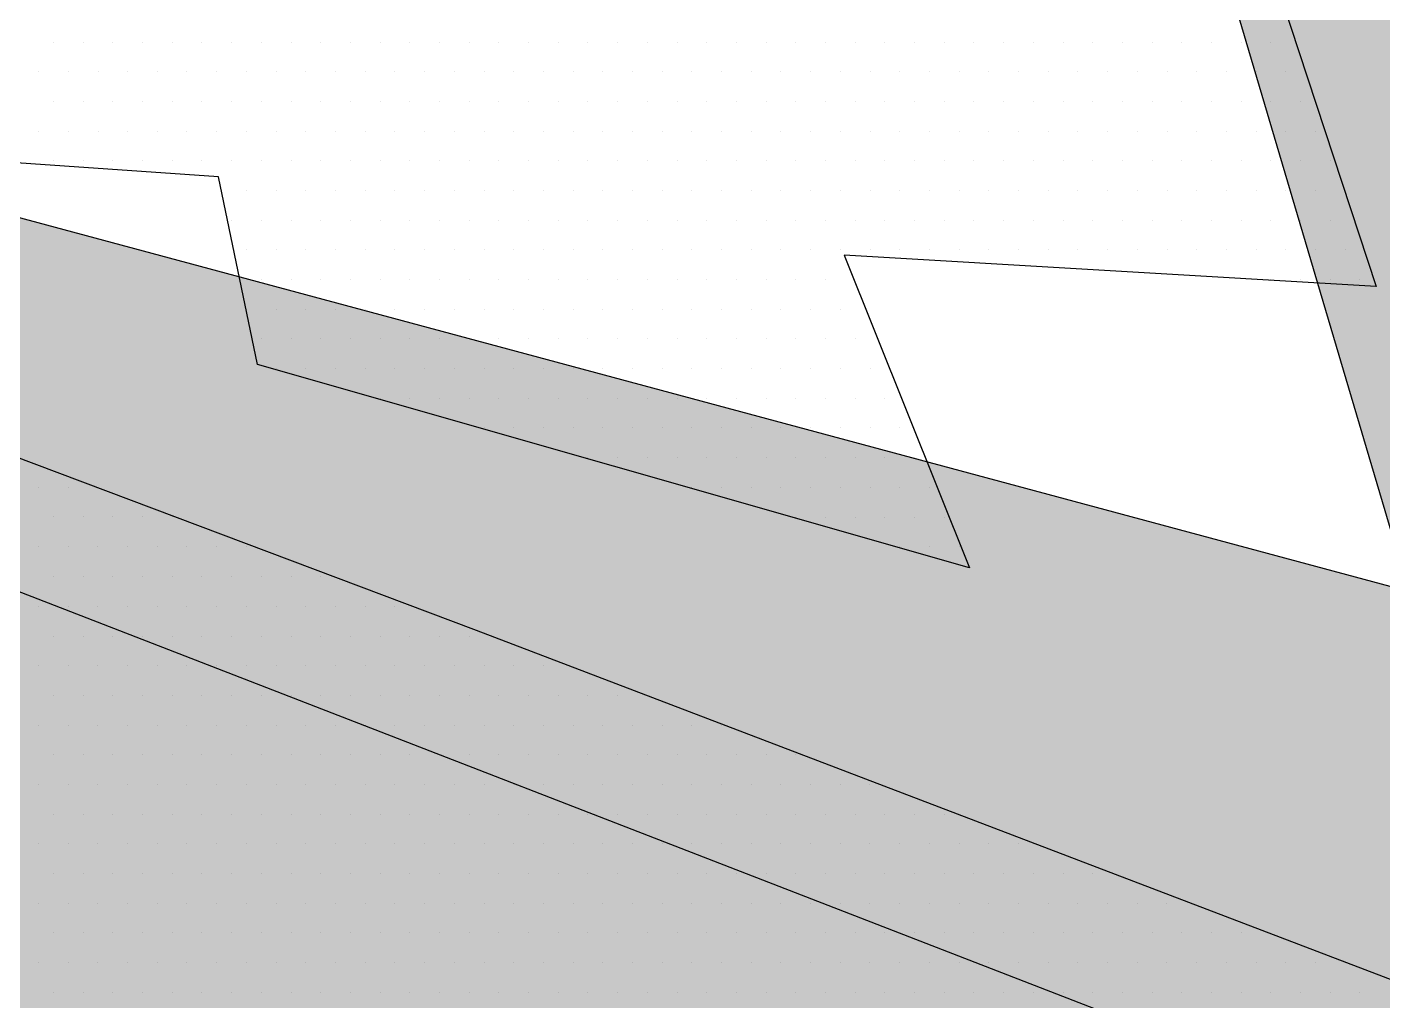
# Model space of a CAD drawing. Header units: metres. Extents: x 9606 to 9900, y 4805 to 4952.
# Drawn here: x 9863.771 to 9864.608, y 4853.066 to 4853.668 of the extents above; entities that cross this region are included whole.
import ezdxf

# ---------------------------------------------------------------- set-up
doc = ezdxf.new("R2010")
doc.units = ezdxf.units.M
doc.header["$LTSCALE"] = 2
doc.linetypes.add('CACHEX2', pattern=[0.75, 0.5, -0.25])
for name, color, linetype in [('CARTOUCHE', 7, 'Continuous'), ('LOGO', 4, 'Continuous'), ('rosace', 7, 'Continuous')]:
    doc.layers.add(name, color=color, linetype=linetype)

# ---------------------------------------------------------------- blocks, each defined once
blk = doc.blocks.new('A$C715108E3')
at = {"layer": 'LOGO', "color": 131}
for p, q in [((-14.7445, -7.8275), (-14.7445, -7.8275)), ((-14.6527, -7.8275), (-14.6527, -7.8275)), ((-14.5613, -7.8275), (-14.5613, -7.8275)), ((-14.4694, -7.8275), (-14.4694, -7.8275)), ((-14.3776, -7.8275), (-14.3776, -7.8275)), ((-14.2859, -7.8275), (-14.2859, -7.8275)), ((-14.1943, -7.8275), (-14.1943, -7.8275)), ((-14.1023, -7.8275), (-14.1023, -7.8275)), ((-14.0103, -7.8275), (-14.0103, -7.8275)), ((-13.919, -7.8275), (-13.919, -7.8275)), ((-13.827, -7.8275), (-13.827, -7.8275)), ((-13.7351, -7.8275), (-13.7351, -7.8275)), ((-13.6439, -7.8275), (-13.6439, -7.8275)), ((-13.5518, -7.8275), (-13.5518, -7.8275)), ((-13.46, -7.8275), (-13.46, -7.8275)), ((-13.3686, -7.8275), (-13.3686, -7.8275)), ((-13.2767, -7.8275), (-13.2767, -7.8275)), ((-13.1849, -7.8275), (-13.1849, -7.8275)), ((-13.0934, -7.8275), (-13.0934, -7.8275)), ((-13.0016, -7.8275), (-13.0016, -7.8275)), ((-12.9098, -7.8275), (-12.9098, -7.8275)), ((-12.8179, -7.8275), (-12.8179, -7.8275)), ((-12.7265, -7.8275), (-12.7265, -7.8275)), ((-12.6346, -7.8275), (-12.6346, -7.8275)), ((-12.5426, -7.8275), (-12.5426, -7.8275)), ((-12.4514, -7.8275), (-12.4514, -7.8275)), ((-12.3593, -7.8275), (-12.3593, -7.8275)), ((-12.2673, -7.8275), (-12.2673, -7.8275)), ((-12.176, -7.8275), (-12.176, -7.8275)), ((-12.0842, -7.8275), (-12.0842, -7.8275)), ((-11.9926, -7.8275), (-11.9926, -7.8275)), ((-11.9009, -7.8275), (-11.9009, -7.8275)), ((-11.8089, -7.8275), (-11.8089, -7.8275)), ((-11.7173, -7.8275), (-11.7173, -7.8275)), ((-11.6252, -7.8275), (-11.6252, -7.8275)), ((-11.534, -7.8275), (-11.534, -7.8275)), ((-11.442, -7.8275), (-11.442, -7.8275)), ((-11.3501, -7.8275), (-11.3501, -7.8275)), ((-11.2587, -7.8275), (-11.2587, -7.8275)), ((-11.1668, -7.8275), (-11.1668, -7.8275)), ((-11.075, -7.8275), (-11.075, -7.8275)), ((-10.9835, -7.8275), (-10.9835, -7.8275)), ((-14.7903, -7.919), (-14.7903, -7.919)), ((-14.6988, -7.919), (-14.6988, -7.919)), ((-14.6068, -7.919), (-14.6068, -7.919)), ((-14.5152, -7.919), (-14.5152, -7.919)), ((-14.4237, -7.919), (-14.4237, -7.919)), ((-14.3319, -7.919), (-14.3319, -7.919)), ((-14.24, -7.919), (-14.24, -7.919)), ((-14.148, -7.919), (-14.148, -7.919)), ((-14.0567, -7.919), (-14.0567, -7.919)), ((-13.9647, -7.919), (-13.9647, -7.919)), ((-13.8727, -7.919), (-13.8727, -7.919)), ((-13.7814, -7.919), (-13.7814, -7.919)), ((-13.6894, -7.919), (-13.6894, -7.919)), ((-13.5976, -7.919), (-13.5976, -7.919)), ((-13.5061, -7.919), (-13.5061, -7.919)), ((-13.4143, -7.919), (-13.4143, -7.919)), ((-13.3225, -7.919), (-13.3225, -7.919)), ((-13.231, -7.919), (-13.231, -7.919)), ((-13.1392, -7.919), (-13.1392, -7.919)), ((-13.0473, -7.919), (-13.0473, -7.919)), ((-12.9559, -7.919), (-12.9559, -7.919)), ((-12.864, -7.919), (-12.864, -7.919)), ((-12.7722, -7.919), (-12.7722, -7.919)), ((-12.6804, -7.919), (-12.6804, -7.919)), ((-12.5889, -7.919), (-12.5889, -7.919)), ((-12.4971, -7.919), (-12.4971, -7.919)), ((-12.4051, -7.919), (-12.4051, -7.919)), ((-12.3138, -7.919), (-12.3138, -7.919)), ((-12.2218, -7.919), (-12.2218, -7.919)), ((-12.1298, -7.919), (-12.1298, -7.919)), ((-12.0385, -7.919), (-12.0385, -7.919)), ((-11.9465, -7.919), (-11.9465, -7.919)), ((-11.8548, -7.919), (-11.8548, -7.919)), ((-11.7628, -7.919), (-11.7628, -7.919)), ((-11.6713, -7.919), (-11.6713, -7.919)), ((-11.5795, -7.919), (-11.5795, -7.919)), ((-11.4877, -7.919), (-11.4877, -7.919)), ((-11.3962, -7.919), (-11.3962, -7.919)), ((-11.3044, -7.919), (-11.3044, -7.919)), ((-11.2126, -7.919), (-11.2126, -7.919)), ((-11.1211, -7.919), (-11.1211, -7.919)), ((-11.0293, -7.919), (-11.0293, -7.919)), ((-10.9374, -7.919), (-10.9374, -7.919)), ((-14.7445, -8.01), (-14.7445, -8.01)), ((-14.6527, -8.01), (-14.6527, -8.01)), ((-14.5613, -8.01), (-14.5613, -8.01)), ((-14.4694, -8.01), (-14.4694, -8.01)), ((-14.3776, -8.01), (-14.3776, -8.01)), ((-14.2859, -8.01), (-14.2859, -8.01)), ((-14.1943, -8.01), (-14.1943, -8.01)), ((-14.1023, -8.01), (-14.1023, -8.01)), ((-14.0103, -8.01), (-14.0103, -8.01)), ((-13.919, -8.01), (-13.919, -8.01)), ((-13.827, -8.01), (-13.827, -8.01)), ((-13.7351, -8.01), (-13.7351, -8.01)), ((-13.6439, -8.01), (-13.6439, -8.01)), ((-13.5518, -8.01), (-13.5518, -8.01)), ((-13.46, -8.01), (-13.46, -8.01)), ((-13.3686, -8.01), (-13.3686, -8.01)), ((-13.2767, -8.01), (-13.2767, -8.01)), ((-13.1849, -8.01), (-13.1849, -8.01)), ((-13.0934, -8.01), (-13.0934, -8.01)), ((-13.0016, -8.01), (-13.0016, -8.01)), ((-12.9098, -8.01), (-12.9098, -8.01)), ((-12.8179, -8.01), (-12.8179, -8.01)), ((-12.7265, -8.01), (-12.7265, -8.01)), ((-12.6346, -8.01), (-12.6346, -8.01)), ((-12.5426, -8.01), (-12.5426, -8.01)), ((-12.4514, -8.01), (-12.4514, -8.01)), ((-12.3593, -8.01), (-12.3593, -8.01)), ((-12.2673, -8.01), (-12.2673, -8.01)), ((-12.176, -8.01), (-12.176, -8.01)), ((-12.0842, -8.01), (-12.0842, -8.01)), ((-11.9926, -8.01), (-11.9926, -8.01)), ((-11.9009, -8.01), (-11.9009, -8.01)), ((-11.8089, -8.01), (-11.8089, -8.01)), ((-11.7173, -8.01), (-11.7173, -8.01)), ((-11.6252, -8.01), (-11.6252, -8.01)), ((-11.534, -8.01), (-11.534, -8.01)), ((-11.442, -8.01), (-11.442, -8.01)), ((-11.3501, -8.01), (-11.3501, -8.01)), ((-11.2587, -8.01), (-11.2587, -8.01)), ((-11.1668, -8.01), (-11.1668, -8.01)), ((-11.075, -8.01), (-11.075, -8.01)), ((-10.9835, -8.01), (-10.9835, -8.01)), ((-10.8917, -8.01), (-10.8917, -8.01)), ((-14.7903, -8.1028), (-14.7903, -8.1028)), ((-14.6988, -8.1028), (-14.6988, -8.1028)), ((-14.6068, -8.1028), (-14.6068, -8.1028)), ((-14.5152, -8.1028), (-14.5152, -8.1028)), ((-14.4237, -8.1028), (-14.4237, -8.1028)), ((-14.3319, -8.1028), (-14.3319, -8.1028)), ((-14.24, -8.1028), (-14.24, -8.1028)), ((-14.148, -8.1028), (-14.148, -8.1028)), ((-14.0567, -8.1028), (-14.0567, -8.1028)), ((-13.9647, -8.1028), (-13.9647, -8.1028)), ((-13.8727, -8.1028), (-13.8727, -8.1028)), ((-13.7814, -8.1028), (-13.7814, -8.1028)), ((-13.6894, -8.1028), (-13.6894, -8.1028)), ((-13.5976, -8.1028), (-13.5976, -8.1028)), ((-13.5061, -8.1028), (-13.5061, -8.1028)), ((-13.4143, -8.1028), (-13.4143, -8.1028)), ((-13.3225, -8.1028), (-13.3225, -8.1028)), ((-13.231, -8.1028), (-13.231, -8.1028)), ((-13.1392, -8.1028), (-13.1392, -8.1028)), ((-13.0473, -8.1028), (-13.0473, -8.1028)), ((-12.9559, -8.1028), (-12.9559, -8.1028)), ((-12.864, -8.1028), (-12.864, -8.1028)), ((-12.7722, -8.1028), (-12.7722, -8.1028)), ((-12.6804, -8.1028), (-12.6804, -8.1028)), ((-12.5889, -8.1028), (-12.5889, -8.1028)), ((-12.4971, -8.1028), (-12.4971, -8.1028)), ((-12.4051, -8.1028), (-12.4051, -8.1028)), ((-12.3138, -8.1028), (-12.3138, -8.1028)), ((-12.2218, -8.1028), (-12.2218, -8.1028)), ((-12.1298, -8.1028), (-12.1298, -8.1028)), ((-12.0385, -8.1028), (-12.0385, -8.1028)), ((-11.9465, -8.1028), (-11.9465, -8.1028)), ((-11.8548, -8.1028), (-11.8548, -8.1028)), ((-11.7628, -8.1028), (-11.7628, -8.1028)), ((-11.6713, -8.1028), (-11.6713, -8.1028)), ((-11.5795, -8.1028), (-11.5795, -8.1028)), ((-11.4877, -8.1028), (-11.4877, -8.1028)), ((-11.3962, -8.1028), (-11.3962, -8.1028)), ((-11.3044, -8.1028), (-11.3044, -8.1028)), ((-11.2126, -8.1028), (-11.2126, -8.1028)), ((-11.1211, -8.1028), (-11.1211, -8.1028)), ((-11.0293, -8.1028), (-11.0293, -8.1028)), ((-10.9374, -8.1028), (-10.9374, -8.1028)), ((-10.846, -8.1028), (-10.846, -8.1028)), ((-14.7445, -8.1941), (-14.7445, -8.1941)), ((-14.6527, -8.1941), (-14.6527, -8.1941)), ((-14.5613, -8.1941), (-14.5613, -8.1941)), ((-14.4694, -8.1941), (-14.4694, -8.1941)), ((-14.3776, -8.1941), (-14.3776, -8.1941)), ((-14.2859, -8.1941), (-14.2859, -8.1941)), ((-14.1943, -8.1941), (-14.1943, -8.1941)), ((-14.1023, -8.1941), (-14.1023, -8.1941)), ((-14.0103, -8.1941), (-14.0103, -8.1941)), ((-13.919, -8.1941), (-13.919, -8.1941)), ((-13.827, -8.1941), (-13.827, -8.1941)), ((-13.7351, -8.1941), (-13.7351, -8.1941)), ((-13.6439, -8.1941), (-13.6439, -8.1941)), ((-13.5518, -8.1941), (-13.5518, -8.1941)), ((-13.46, -8.1941), (-13.46, -8.1941)), ((-13.3686, -8.1941), (-13.3686, -8.1941)), ((-13.2767, -8.1941), (-13.2767, -8.1941)), ((-13.1849, -8.1941), (-13.1849, -8.1941)), ((-13.0934, -8.1941), (-13.0934, -8.1941)), ((-13.0016, -8.1941), (-13.0016, -8.1941)), ((-12.9098, -8.1941), (-12.9098, -8.1941)), ((-12.8179, -8.1941), (-12.8179, -8.1941)), ((-12.7265, -8.1941), (-12.7265, -8.1941)), ((-12.6346, -8.1941), (-12.6346, -8.1941)), ((-12.5426, -8.1941), (-12.5426, -8.1941)), ((-12.4514, -8.1941), (-12.4514, -8.1941)), ((-12.3593, -8.1941), (-12.3593, -8.1941)), ((-12.2673, -8.1941), (-12.2673, -8.1941)), ((-12.176, -8.1941), (-12.176, -8.1941)), ((-12.0842, -8.1941), (-12.0842, -8.1941)), ((-11.9926, -8.1941), (-11.9926, -8.1941)), ((-11.9009, -8.1941), (-11.9009, -8.1941)), ((-11.8089, -8.1941), (-11.8089, -8.1941)), ((-11.7173, -8.1941), (-11.7173, -8.1941)), ((-11.6252, -8.1941), (-11.6252, -8.1941)), ((-11.534, -8.1941), (-11.534, -8.1941)), ((-11.442, -8.1941), (-11.442, -8.1941)), ((-11.3501, -8.1941), (-11.3501, -8.1941)), ((-11.2587, -8.1941), (-11.2587, -8.1941)), ((-11.1668, -8.1941), (-11.1668, -8.1941)), ((-11.075, -8.1941), (-11.075, -8.1941)), ((-10.9835, -8.1941), (-10.9835, -8.1941)), ((-10.8917, -8.1941), (-10.8917, -8.1941)), ((-10.7997, -8.1941), (-10.7997, -8.1941)), ((-14.2262, -8.2852), (-14.2262, -8.2852)), ((-14.148, -8.2852), (-14.148, -8.2852)), ((-14.0567, -8.2852), (-14.0567, -8.2852)), ((-13.9647, -8.2852), (-13.9647, -8.2852)), ((-13.8727, -8.2852), (-13.8727, -8.2852)), ((-13.7814, -8.2852), (-13.7814, -8.2852)), ((-13.6894, -8.2852), (-13.6894, -8.2852)), ((-13.5976, -8.2852), (-13.5976, -8.2852)), ((-13.5061, -8.2852), (-13.5061, -8.2852)), ((-13.4143, -8.2852), (-13.4143, -8.2852)), ((-13.3225, -8.2852), (-13.3225, -8.2852)), ((-13.231, -8.2852), (-13.231, -8.2852)), ((-13.1392, -8.2852), (-13.1392, -8.2852)), ((-13.0473, -8.2852), (-13.0473, -8.2852)), ((-12.9559, -8.2852), (-12.9559, -8.2852)), ((-12.864, -8.2852), (-12.864, -8.2852)), ((-12.7722, -8.2852), (-12.7722, -8.2852)), ((-12.6804, -8.2852), (-12.6804, -8.2852)), ((-12.5889, -8.2852), (-12.5889, -8.2852)), ((-12.4971, -8.2852), (-12.4971, -8.2852)), ((-12.4051, -8.2852), (-12.4051, -8.2852)), ((-12.3138, -8.2852), (-12.3138, -8.2852)), ((-12.2218, -8.2852), (-12.2218, -8.2852)), ((-12.1298, -8.2852), (-12.1298, -8.2852)), ((-12.0385, -8.2852), (-12.0385, -8.2852)), ((-11.9465, -8.2852), (-11.9465, -8.2852)), ((-11.8548, -8.2852), (-11.8548, -8.2852)), ((-11.7628, -8.2852), (-11.7628, -8.2852)), ((-11.6713, -8.2852), (-11.6713, -8.2852)), ((-11.5795, -8.2852), (-11.5795, -8.2852)), ((-11.4877, -8.2852), (-11.4877, -8.2852)), ((-11.3962, -8.2852), (-11.3962, -8.2852)), ((-11.3044, -8.2852), (-11.3044, -8.2852)), ((-11.2126, -8.2852), (-11.2126, -8.2852)), ((-11.1211, -8.2852), (-11.1211, -8.2852)), ((-11.0293, -8.2852), (-11.0293, -8.2852)), ((-10.9374, -8.2852), (-10.9374, -8.2852)), ((-10.846, -8.2852), (-10.846, -8.2852)), ((-14.2074, -8.3777), (-14.2074, -8.3777)), ((-14.1943, -8.3777), (-14.1943, -8.3777)), ((-14.1023, -8.3777), (-14.1023, -8.3777)), ((-14.0103, -8.3777), (-14.0103, -8.3777)), ((-13.919, -8.3777), (-13.919, -8.3777)), ((-13.827, -8.3777), (-13.827, -8.3777)), ((-13.7351, -8.3777), (-13.7351, -8.3777)), ((-13.6439, -8.3777), (-13.6439, -8.3777)), ((-13.5518, -8.3777), (-13.5518, -8.3777)), ((-13.46, -8.3777), (-13.46, -8.3777)), ((-13.3686, -8.3777), (-13.3686, -8.3777)), ((-13.2767, -8.3777), (-13.2767, -8.3777)), ((-13.1849, -8.3777), (-13.1849, -8.3777)), ((-13.0934, -8.3777), (-13.0934, -8.3777)), ((-13.0016, -8.3777), (-13.0016, -8.3777)), ((-12.9098, -8.3777), (-12.9098, -8.3777)), ((-12.8179, -8.3777), (-12.8179, -8.3777)), ((-12.7265, -8.3777), (-12.7265, -8.3777)), ((-12.6346, -8.3777), (-12.6346, -8.3777)), ((-12.5426, -8.3777), (-12.5426, -8.3777)), ((-12.4514, -8.3777), (-12.4514, -8.3777)), ((-12.3593, -8.3777), (-12.3593, -8.3777)), ((-12.2673, -8.3777), (-12.2673, -8.3777)), ((-12.176, -8.3777), (-12.176, -8.3777)), ((-12.0842, -8.3777), (-12.0842, -8.3777)), ((-11.9926, -8.3777), (-11.9926, -8.3777)), ((-11.9009, -8.3777), (-11.9009, -8.3777)), ((-11.8089, -8.3777), (-11.8089, -8.3777)), ((-11.7173, -8.3777), (-11.7173, -8.3777)), ((-11.6252, -8.3777), (-11.6252, -8.3777)), ((-11.534, -8.3777), (-11.534, -8.3777)), ((-11.442, -8.3777), (-11.442, -8.3777)), ((-11.3501, -8.3777), (-11.3501, -8.3777)), ((-11.2587, -8.3777), (-11.2587, -8.3777)), ((-11.1668, -8.3777), (-11.1668, -8.3777)), ((-11.075, -8.3777), (-11.075, -8.3777)), ((-10.9835, -8.3777), (-10.9835, -8.3777)), ((-10.8917, -8.3777), (-10.8917, -8.3777)), ((-10.7997, -8.3777), (-10.7997, -8.3777)), ((-14.1881, -8.4692), (-14.1881, -8.4692)), ((-14.148, -8.4692), (-14.148, -8.4692)), ((-14.0567, -8.4692), (-14.0567, -8.4692)), ((-13.9647, -8.4692), (-13.9647, -8.4692)), ((-13.8727, -8.4692), (-13.8727, -8.4692)), ((-13.7814, -8.4692), (-13.7814, -8.4692)), ((-13.6894, -8.4692), (-13.6894, -8.4692)), ((-13.5976, -8.4692), (-13.5976, -8.4692)), ((-13.5061, -8.4692), (-13.5061, -8.4692)), ((-13.4143, -8.4692), (-13.4143, -8.4692)), ((-13.3225, -8.4692), (-13.3225, -8.4692)), ((-13.231, -8.4692), (-13.231, -8.4692)), ((-13.1392, -8.4692), (-13.1392, -8.4692)), ((-13.0473, -8.4692), (-13.0473, -8.4692)), ((-12.9559, -8.4692), (-12.9559, -8.4692)), ((-12.864, -8.4692), (-12.864, -8.4692)), ((-12.7722, -8.4692), (-12.7722, -8.4692)), ((-12.6804, -8.4692), (-12.6804, -8.4692)), ((-12.5889, -8.4692), (-12.5889, -8.4692)), ((-12.4971, -8.4692), (-12.4971, -8.4692)), ((-12.4051, -8.4692), (-12.4051, -8.4692)), ((-12.3138, -8.4692), (-12.3138, -8.4692)), ((-12.2218, -8.4692), (-12.2218, -8.4692)), ((-12.1298, -8.4692), (-12.1298, -8.4692)), ((-12.0385, -8.4692), (-12.0385, -8.4692)), ((-11.9465, -8.4692), (-11.9465, -8.4692)), ((-11.8548, -8.4692), (-11.8548, -8.4692)), ((-11.7628, -8.4692), (-11.7628, -8.4692)), ((-11.6713, -8.4692), (-11.6713, -8.4692)), ((-11.5795, -8.4692), (-11.5795, -8.4692)), ((-11.4877, -8.4692), (-11.4877, -8.4692)), ((-11.3962, -8.4692), (-11.3962, -8.4692)), ((-11.3044, -8.4692), (-11.3044, -8.4692)), ((-11.2126, -8.4692), (-11.2126, -8.4692)), ((-11.1211, -8.4692), (-11.1211, -8.4692)), ((-11.0293, -8.4692), (-11.0293, -8.4692)), ((-10.9374, -8.4692), (-10.9374, -8.4692)), ((-10.846, -8.4692), (-10.846, -8.4692)), ((-10.7541, -8.4692), (-10.7541, -8.4692)), ((-14.1688, -8.5605), (-14.1688, -8.5605)), ((-14.1023, -8.5605), (-14.1023, -8.5605)), ((-14.0103, -8.5605), (-14.0103, -8.5605)), ((-13.919, -8.5605), (-13.919, -8.5605)), ((-13.827, -8.5605), (-13.827, -8.5605)), ((-13.7351, -8.5605), (-13.7351, -8.5605)), ((-13.6439, -8.5605), (-13.6439, -8.5605)), ((-13.5518, -8.5605), (-13.5518, -8.5605)), ((-13.46, -8.5605), (-13.46, -8.5605)), ((-13.3686, -8.5605), (-13.3686, -8.5605)), ((-13.2767, -8.5605), (-13.2767, -8.5605)), ((-13.1849, -8.5605), (-13.1849, -8.5605)), ((-13.0934, -8.5605), (-13.0934, -8.5605)), ((-13.0016, -8.5605), (-13.0016, -8.5605)), ((-12.9098, -8.5605), (-12.9098, -8.5605)), ((-12.8179, -8.5605), (-12.8179, -8.5605)), ((-12.7265, -8.5605), (-12.7265, -8.5605)), ((-12.6346, -8.5605), (-12.6346, -8.5605)), ((-12.5426, -8.5605), (-12.5426, -8.5605)), ((-12.4514, -8.5605), (-12.4514, -8.5605)), ((-12.3593, -8.5605), (-12.3593, -8.5605)), ((-11.021, -8.5605), (-11.021, -8.5605)), ((-10.9835, -8.5605), (-10.9835, -8.5605)), ((-10.8917, -8.5605), (-10.8917, -8.5605)), ((-10.7997, -8.5605), (-10.7997, -8.5605)), ((-10.7084, -8.5605), (-10.7084, -8.5605)), ((-14.1495, -8.6529), (-14.1495, -8.6529)), ((-14.148, -8.6529), (-14.148, -8.6529)), ((-14.0567, -8.6529), (-14.0567, -8.6529)), ((-13.9647, -8.6529), (-13.9647, -8.6529)), ((-13.8727, -8.6529), (-13.8727, -8.6529)), ((-13.7814, -8.6529), (-13.7814, -8.6529)), ((-13.6894, -8.6529), (-13.6894, -8.6529)), ((-13.5976, -8.6529), (-13.5976, -8.6529)), ((-13.5061, -8.6529), (-13.5061, -8.6529)), ((-13.4143, -8.6529), (-13.4143, -8.6529)), ((-13.3225, -8.6529), (-13.3225, -8.6529)), ((-13.231, -8.6529), (-13.231, -8.6529)), ((-13.1392, -8.6529), (-13.1392, -8.6529)), ((-13.0473, -8.6529), (-13.0473, -8.6529)), ((-12.9559, -8.6529), (-12.9559, -8.6529)), ((-12.864, -8.6529), (-12.864, -8.6529)), ((-12.7722, -8.6529), (-12.7722, -8.6529)), ((-12.6804, -8.6529), (-12.6804, -8.6529)), ((-12.5889, -8.6529), (-12.5889, -8.6529)), ((-12.4971, -8.6529), (-12.4971, -8.6529)), ((-12.4051, -8.6529), (-12.4051, -8.6529)), ((-12.3138, -8.6529), (-12.3138, -8.6529)), ((-14.1306, -8.7443), (-14.1306, -8.7443)), ((-14.1023, -8.7443), (-14.1023, -8.7443)), ((-14.0103, -8.7443), (-14.0103, -8.7443)), ((-13.919, -8.7443), (-13.919, -8.7443)), ((-13.827, -8.7443), (-13.827, -8.7443)), ((-13.7351, -8.7443), (-13.7351, -8.7443)), ((-13.6439, -8.7443), (-13.6439, -8.7443)), ((-13.5518, -8.7443), (-13.5518, -8.7443)), ((-13.46, -8.7443), (-13.46, -8.7443)), ((-13.3686, -8.7443), (-13.3686, -8.7443)), ((-13.2767, -8.7443), (-13.2767, -8.7443)), ((-13.1849, -8.7443), (-13.1849, -8.7443)), ((-13.0934, -8.7443), (-13.0934, -8.7443)), ((-13.0016, -8.7443), (-13.0016, -8.7443)), ((-12.9098, -8.7443), (-12.9098, -8.7443)), ((-12.8179, -8.7443), (-12.8179, -8.7443)), ((-12.7265, -8.7443), (-12.7265, -8.7443)), ((-12.6346, -8.7443), (-12.6346, -8.7443)), ((-12.5426, -8.7443), (-12.5426, -8.7443)), ((-12.4514, -8.7443), (-12.4514, -8.7443)), ((-12.3593, -8.7443), (-12.3593, -8.7443)), ((-12.2673, -8.7443), (-12.2673, -8.7443)), ((-14.0708, -8.8358), (-14.0708, -8.8358)), ((-14.0567, -8.8358), (-14.0567, -8.8358)), ((-13.9647, -8.8358), (-13.9647, -8.8358)), ((-13.8727, -8.8358), (-13.8727, -8.8358)), ((-13.7814, -8.8358), (-13.7814, -8.8358)), ((-13.6894, -8.8358), (-13.6894, -8.8358)), ((-13.5976, -8.8358), (-13.5976, -8.8358)), ((-13.5061, -8.8358), (-13.5061, -8.8358)), ((-13.4143, -8.8358), (-13.4143, -8.8358)), ((-13.3225, -8.8358), (-13.3225, -8.8358)), ((-13.231, -8.8358), (-13.231, -8.8358)), ((-13.1392, -8.8358), (-13.1392, -8.8358)), ((-13.0473, -8.8358), (-13.0473, -8.8358)), ((-12.9559, -8.8358), (-12.9559, -8.8358)), ((-12.864, -8.8358), (-12.864, -8.8358)), ((-12.7722, -8.8358), (-12.7722, -8.8358)), ((-12.6804, -8.8358), (-12.6804, -8.8358)), ((-12.5889, -8.8358), (-12.5889, -8.8358)), ((-12.4971, -8.8358), (-12.4971, -8.8358)), ((-12.4051, -8.8358), (-12.4051, -8.8358)), ((-12.3138, -8.8358), (-12.3138, -8.8358)), ((-12.2218, -8.8358), (-12.2218, -8.8358)), ((-13.7494, -8.9282), (-13.7494, -8.9282)), ((-13.7351, -8.9282), (-13.7351, -8.9282)), ((-13.6439, -8.9282), (-13.6439, -8.9282)), ((-13.5518, -8.9282), (-13.5518, -8.9282)), ((-13.46, -8.9282), (-13.46, -8.9282)), ((-13.3686, -8.9282), (-13.3686, -8.9282)), ((-13.2767, -8.9282), (-13.2767, -8.9282)), ((-13.1849, -8.9282), (-13.1849, -8.9282)), ((-13.0934, -8.9282), (-13.0934, -8.9282)), ((-13.0016, -8.9282), (-13.0016, -8.9282)), ((-12.9098, -8.9282), (-12.9098, -8.9282)), ((-12.8179, -8.9282), (-12.8179, -8.9282)), ((-12.7265, -8.9282), (-12.7265, -8.9282)), ((-12.6346, -8.9282), (-12.6346, -8.9282)), ((-12.5426, -8.9282), (-12.5426, -8.9282)), ((-12.4514, -8.9282), (-12.4514, -8.9282)), ((-12.3593, -8.9282), (-12.3593, -8.9282)), ((-12.2673, -8.9282), (-12.2673, -8.9282)), ((-12.176, -8.9282), (-12.176, -8.9282)), ((-13.428, -9.0194), (-13.428, -9.0194)), ((-13.4143, -9.0194), (-13.4143, -9.0194)), ((-13.3225, -9.0194), (-13.3225, -9.0194)), ((-13.231, -9.0194), (-13.231, -9.0194)), ((-13.1392, -9.0194), (-13.1392, -9.0194)), ((-13.0473, -9.0194), (-13.0473, -9.0194)), ((-12.9559, -9.0194), (-12.9559, -9.0194)), ((-12.864, -9.0194), (-12.864, -9.0194)), ((-12.7722, -9.0194), (-12.7722, -9.0194)), ((-12.6804, -9.0194), (-12.6804, -9.0194)), ((-12.5889, -9.0194), (-12.5889, -9.0194)), ((-12.4971, -9.0194), (-12.4971, -9.0194)), ((-12.4051, -9.0194), (-12.4051, -9.0194)), ((-12.3138, -9.0194), (-12.3138, -9.0194)), ((-12.2218, -9.0194), (-12.2218, -9.0194)), ((-12.1298, -9.0194), (-12.1298, -9.0194)), ((-13.1069, -9.1109), (-13.1069, -9.1109)), ((-13.0934, -9.1109), (-13.0934, -9.1109)), ((-13.0016, -9.1109), (-13.0016, -9.1109)), ((-12.9098, -9.1109), (-12.9098, -9.1109)), ((-12.8179, -9.1109), (-12.8179, -9.1109)), ((-12.7265, -9.1109), (-12.7265, -9.1109)), ((-12.6346, -9.1109), (-12.6346, -9.1109)), ((-12.5426, -9.1109), (-12.5426, -9.1109)), ((-12.4514, -9.1109), (-12.4514, -9.1109)), ((-12.3593, -9.1109), (-12.3593, -9.1109)), ((-12.2673, -9.1109), (-12.2673, -9.1109)), ((-12.176, -9.1109), (-12.176, -9.1109)), ((-12.0842, -9.1109), (-12.0842, -9.1109)), ((-14.7903, -9.2033), (-14.7903, -9.2033)), ((-14.6988, -9.2033), (-14.6988, -9.2033)), ((-12.7857, -9.2031), (-12.7857, -9.2031)), ((-12.7722, -9.2031), (-12.7722, -9.2031)), ((-12.6804, -9.2031), (-12.6804, -9.2031)), ((-12.5889, -9.2031), (-12.5889, -9.2031)), ((-12.4971, -9.2031), (-12.4971, -9.2031)), ((-12.4051, -9.2031), (-12.4051, -9.2031)), ((-12.3138, -9.2031), (-12.3138, -9.2031)), ((-12.2218, -9.2031), (-12.2218, -9.2031)), ((-12.1298, -9.2031), (-12.1298, -9.2031)), ((-12.0385, -9.2031), (-12.0385, -9.2031)), ((-14.7445, -9.2946), (-14.7445, -9.2946)), ((-14.6527, -9.2946), (-14.6527, -9.2946)), ((-14.5613, -9.2946), (-14.5613, -9.2946)), ((-14.4694, -9.2946), (-14.4694, -9.2946)), ((-14.3774, -9.2946), (-14.3774, -9.2946)), ((-12.4645, -9.2948), (-12.4645, -9.2948)), ((-12.4514, -9.2948), (-12.4514, -9.2948)), ((-12.3593, -9.2948), (-12.3593, -9.2948)), ((-12.2673, -9.2948), (-12.2673, -9.2948)), ((-12.176, -9.2948), (-12.176, -9.2948)), ((-12.0842, -9.2948), (-12.0842, -9.2948)), ((-11.9926, -9.2948), (-11.9926, -9.2948)), ((-14.7903, -9.387), (-14.7903, -9.387)), ((-14.6988, -9.387), (-14.6988, -9.387)), ((-14.607, -9.387), (-14.607, -9.387)), ((-14.515, -9.387), (-14.515, -9.387)), ((-14.4237, -9.387), (-14.4237, -9.387)), ((-14.3319, -9.387), (-14.3319, -9.387)), ((-14.2398, -9.387), (-14.2398, -9.387)), ((-14.1478, -9.387), (-14.1478, -9.387)), ((-12.1434, -9.3872), (-12.1434, -9.3872)), ((-12.1298, -9.3872), (-12.1298, -9.3872)), ((-12.0385, -9.3872), (-12.0385, -9.3872)), ((-11.9465, -9.3872), (-11.9465, -9.3872)), ((-14.7445, -9.4786), (-14.7445, -9.4786)), ((-14.6527, -9.4786), (-14.6527, -9.4786)), ((-14.5613, -9.4786), (-14.5613, -9.4786)), ((-14.4694, -9.4786), (-14.4694, -9.4786)), ((-14.3774, -9.4786), (-14.3774, -9.4786)), ((-14.2861, -9.4786), (-14.2861, -9.4786)), ((-14.1941, -9.4786), (-14.1941, -9.4786)), ((-14.1021, -9.4786), (-14.1021, -9.4786)), ((-14.0103, -9.4786), (-14.0103, -9.4786)), ((-13.9192, -9.4786), (-13.9192, -9.4786)), ((-14.7903, -9.5697), (-14.7903, -9.5697)), ((-14.6988, -9.5697), (-14.6988, -9.5697)), ((-14.607, -9.5697), (-14.607, -9.5697)), ((-14.515, -9.5697), (-14.515, -9.5697)), ((-14.4237, -9.5697), (-14.4237, -9.5697)), ((-14.3319, -9.5697), (-14.3319, -9.5697)), ((-14.2398, -9.5697), (-14.2398, -9.5697)), ((-14.1478, -9.5697), (-14.1478, -9.5697)), ((-14.0567, -9.5697), (-14.0567, -9.5697)), ((-13.9649, -9.5697), (-13.9649, -9.5697)), ((-13.8729, -9.5697), (-13.8729, -9.5697)), ((-13.7816, -9.5697), (-13.7816, -9.5697)), ((-13.6896, -9.5697), (-13.6896, -9.5697)), ((-14.7445, -9.6623), (-14.7445, -9.6623)), ((-14.6527, -9.6623), (-14.6527, -9.6623)), ((-14.5613, -9.6623), (-14.5613, -9.6623)), ((-14.4694, -9.6623), (-14.4694, -9.6623)), ((-14.3774, -9.6623), (-14.3774, -9.6623)), ((-14.2861, -9.6623), (-14.2861, -9.6623)), ((-14.1941, -9.6623), (-14.1941, -9.6623)), ((-14.1021, -9.6623), (-14.1021, -9.6623)), ((-14.0103, -9.6623), (-14.0103, -9.6623)), ((-13.9192, -9.6623), (-13.9192, -9.6623)), ((-13.827, -9.6623), (-13.827, -9.6623)), ((-13.7351, -9.6623), (-13.7351, -9.6623)), ((-13.6441, -9.6623), (-13.6441, -9.6623)), ((-13.552, -9.6623), (-13.552, -9.6623)), ((-13.46, -9.6623), (-13.46, -9.6623)), ((-14.7903, -9.7535), (-14.7903, -9.7535)), ((-14.6988, -9.7535), (-14.6988, -9.7535)), ((-14.607, -9.7535), (-14.607, -9.7535)), ((-14.515, -9.7535), (-14.515, -9.7535)), ((-14.4237, -9.7535), (-14.4237, -9.7535)), ((-14.3319, -9.7535), (-14.3319, -9.7535)), ((-14.2398, -9.7535), (-14.2398, -9.7535)), ((-14.1478, -9.7535), (-14.1478, -9.7535)), ((-14.0567, -9.7535), (-14.0567, -9.7535)), ((-13.9649, -9.7535), (-13.9649, -9.7535)), ((-13.8729, -9.7535), (-13.8729, -9.7535)), ((-13.7816, -9.7535), (-13.7816, -9.7535)), ((-13.6896, -9.7535), (-13.6896, -9.7535)), ((-13.5976, -9.7535), (-13.5976, -9.7535)), ((-13.5063, -9.7535), (-13.5063, -9.7535)), ((-13.4143, -9.7535), (-13.4143, -9.7535)), ((-13.3223, -9.7535), (-13.3223, -9.7535)), ((-13.231, -9.7535), (-13.231, -9.7535)), ((-14.7445, -9.8452), (-14.7445, -9.8452)), ((-14.6527, -9.8452), (-14.6527, -9.8452)), ((-14.5613, -9.8452), (-14.5613, -9.8452)), ((-14.4694, -9.8452), (-14.4694, -9.8452)), ((-14.3774, -9.8452), (-14.3774, -9.8452)), ((-14.2861, -9.8452), (-14.2861, -9.8452)), ((-14.1941, -9.8452), (-14.1941, -9.8452)), ((-14.1021, -9.8452), (-14.1021, -9.8452)), ((-14.0103, -9.8452), (-14.0103, -9.8452)), ((-13.9192, -9.8452), (-13.9192, -9.8452)), ((-13.827, -9.8452), (-13.827, -9.8452)), ((-13.7351, -9.8452), (-13.7351, -9.8452)), ((-13.6441, -9.8452), (-13.6441, -9.8452)), ((-13.552, -9.8452), (-13.552, -9.8452)), ((-13.46, -9.8452), (-13.46, -9.8452)), ((-13.3687, -9.8452), (-13.3687, -9.8452)), ((-13.2767, -9.8452), (-13.2767, -9.8452)), ((-13.1851, -9.8452), (-13.1851, -9.8452)), ((-13.0934, -9.8452), (-13.0934, -9.8452)), ((-13.0016, -9.8452), (-13.0016, -9.8452)), ((-14.7903, -9.9374), (-14.7903, -9.9374)), ((-14.6988, -9.9374), (-14.6988, -9.9374)), ((-14.607, -9.9374), (-14.607, -9.9374)), ((-14.515, -9.9374), (-14.515, -9.9374)), ((-14.4237, -9.9374), (-14.4237, -9.9374)), ((-14.3319, -9.9374), (-14.3319, -9.9374)), ((-14.2398, -9.9374), (-14.2398, -9.9374)), ((-14.1478, -9.9374), (-14.1478, -9.9374)), ((-14.0567, -9.9374), (-14.0567, -9.9374)), ((-13.9649, -9.9374), (-13.9649, -9.9374)), ((-13.8729, -9.9374), (-13.8729, -9.9374)), ((-13.7816, -9.9374), (-13.7816, -9.9374)), ((-13.6896, -9.9374), (-13.6896, -9.9374)), ((-13.5976, -9.9374), (-13.5976, -9.9374)), ((-13.5063, -9.9374), (-13.5063, -9.9374)), ((-13.4143, -9.9374), (-13.4143, -9.9374)), ((-13.3223, -9.9374), (-13.3223, -9.9374)), ((-13.231, -9.9374), (-13.231, -9.9374)), ((-13.1392, -9.9374), (-13.1392, -9.9374)), ((-13.0473, -9.9374), (-13.0473, -9.9374)), ((-12.9559, -9.9374), (-12.9559, -9.9374)), ((-12.8642, -9.9374), (-12.8642, -9.9374)), ((-12.7722, -9.9374), (-12.7722, -9.9374)), ((-12.6802, -9.9374), (-12.6802, -9.9374)), ((-14.7445, -10.0289), (-14.7445, -10.0289)), ((-14.6527, -10.0289), (-14.6527, -10.0289)), ((-14.5613, -10.0289), (-14.5613, -10.0289)), ((-14.4694, -10.0289), (-14.4694, -10.0289)), ((-14.3774, -10.0289), (-14.3774, -10.0289)), ((-14.2861, -10.0289), (-14.2861, -10.0289)), ((-14.1941, -10.0289), (-14.1941, -10.0289)), ((-14.1021, -10.0289), (-14.1021, -10.0289)), ((-14.0103, -10.0289), (-14.0103, -10.0289)), ((-13.9192, -10.0289), (-13.9192, -10.0289)), ((-13.827, -10.0289), (-13.827, -10.0289)), ((-13.7351, -10.0289), (-13.7351, -10.0289)), ((-13.6441, -10.0289), (-13.6441, -10.0289)), ((-13.552, -10.0289), (-13.552, -10.0289)), ((-13.46, -10.0289), (-13.46, -10.0289)), ((-13.3687, -10.0289), (-13.3687, -10.0289)), ((-13.2767, -10.0289), (-13.2767, -10.0289)), ((-13.1851, -10.0289), (-13.1851, -10.0289)), ((-13.0934, -10.0289), (-13.0934, -10.0289)), ((-13.0016, -10.0289), (-13.0016, -10.0289)), ((-12.9098, -10.0289), (-12.9098, -10.0289)), ((-12.8179, -10.0289), (-12.8179, -10.0289)), ((-12.7265, -10.0289), (-12.7265, -10.0289)), ((-12.6345, -10.0289), (-12.6345, -10.0289)), ((-12.5424, -10.0289), (-12.5424, -10.0289)), ((-12.4514, -10.0289), (-12.4514, -10.0289)), ((-14.7903, -10.1203), (-14.7903, -10.1203)), ((-14.6988, -10.1203), (-14.6988, -10.1203)), ((-14.607, -10.1203), (-14.607, -10.1203)), ((-14.515, -10.1203), (-14.515, -10.1203)), ((-14.4237, -10.1203), (-14.4237, -10.1203)), ((-14.3319, -10.1203), (-14.3319, -10.1203)), ((-14.2398, -10.1203), (-14.2398, -10.1203)), ((-14.1478, -10.1203), (-14.1478, -10.1203)), ((-14.0567, -10.1203), (-14.0567, -10.1203)), ((-13.9649, -10.1203), (-13.9649, -10.1203)), ((-13.8729, -10.1203), (-13.8729, -10.1203)), ((-13.7816, -10.1203), (-13.7816, -10.1203)), ((-13.6896, -10.1203), (-13.6896, -10.1203)), ((-13.5976, -10.1203), (-13.5976, -10.1203)), ((-13.5063, -10.1203), (-13.5063, -10.1203)), ((-13.4143, -10.1203), (-13.4143, -10.1203)), ((-13.3223, -10.1203), (-13.3223, -10.1203)), ((-13.231, -10.1203), (-13.231, -10.1203)), ((-13.1392, -10.1203), (-13.1392, -10.1203)), ((-13.0473, -10.1203), (-13.0473, -10.1203)), ((-12.9559, -10.1203), (-12.9559, -10.1203)), ((-12.8642, -10.1203), (-12.8642, -10.1203)), ((-12.7722, -10.1203), (-12.7722, -10.1203)), ((-12.6802, -10.1203), (-12.6802, -10.1203)), ((-12.5889, -10.1203), (-12.5889, -10.1203)), ((-12.4971, -10.1203), (-12.4971, -10.1203)), ((-12.4053, -10.1203), (-12.4053, -10.1203)), ((-12.3138, -10.1203), (-12.3138, -10.1203)), ((-12.222, -10.1203), (-12.222, -10.1203)), ((-14.7445, -10.2125), (-14.7445, -10.2125)), ((-14.6527, -10.2125), (-14.6527, -10.2125)), ((-14.5613, -10.2125), (-14.5613, -10.2125)), ((-14.4694, -10.2125), (-14.4694, -10.2125)), ((-14.3774, -10.2125), (-14.3774, -10.2125)), ((-14.2861, -10.2125), (-14.2861, -10.2125)), ((-14.1941, -10.2125), (-14.1941, -10.2125)), ((-14.1021, -10.2125), (-14.1021, -10.2125)), ((-14.0103, -10.2125), (-14.0103, -10.2125)), ((-13.9192, -10.2125), (-13.9192, -10.2125)), ((-13.827, -10.2125), (-13.827, -10.2125)), ((-13.7351, -10.2125), (-13.7351, -10.2125)), ((-13.6441, -10.2125), (-13.6441, -10.2125)), ((-13.552, -10.2125), (-13.552, -10.2125)), ((-13.46, -10.2125), (-13.46, -10.2125)), ((-13.3687, -10.2125), (-13.3687, -10.2125)), ((-13.2767, -10.2125), (-13.2767, -10.2125)), ((-13.1851, -10.2125), (-13.1851, -10.2125)), ((-13.0934, -10.2125), (-13.0934, -10.2125)), ((-13.0016, -10.2125), (-13.0016, -10.2125)), ((-12.9098, -10.2125), (-12.9098, -10.2125)), ((-12.8179, -10.2125), (-12.8179, -10.2125)), ((-12.7265, -10.2125), (-12.7265, -10.2125)), ((-12.6345, -10.2125), (-12.6345, -10.2125)), ((-12.5424, -10.2125), (-12.5424, -10.2125)), ((-12.4514, -10.2125), (-12.4514, -10.2125)), ((-12.3592, -10.2125), (-12.3592, -10.2125)), ((-12.2673, -10.2125), (-12.2673, -10.2125)), ((-12.1762, -10.2125), (-12.1762, -10.2125)), ((-12.0844, -10.2125), (-12.0844, -10.2125)), ((-11.9924, -10.2125), (-11.9924, -10.2125)), ((-14.7903, -10.304), (-14.7903, -10.304)), ((-14.6988, -10.304), (-14.6988, -10.304)), ((-14.607, -10.304), (-14.607, -10.304)), ((-14.515, -10.304), (-14.515, -10.304)), ((-14.4237, -10.304), (-14.4237, -10.304)), ((-14.3319, -10.304), (-14.3319, -10.304)), ((-14.2398, -10.304), (-14.2398, -10.304)), ((-14.1478, -10.304), (-14.1478, -10.304)), ((-14.0567, -10.304), (-14.0567, -10.304)), ((-13.9649, -10.304), (-13.9649, -10.304)), ((-13.8729, -10.304), (-13.8729, -10.304)), ((-13.7816, -10.304), (-13.7816, -10.304)), ((-13.6896, -10.304), (-13.6896, -10.304)), ((-13.5976, -10.304), (-13.5976, -10.304)), ((-13.5063, -10.304), (-13.5063, -10.304)), ((-13.4143, -10.304), (-13.4143, -10.304)), ((-13.3223, -10.304), (-13.3223, -10.304)), ((-13.231, -10.304), (-13.231, -10.304)), ((-13.1392, -10.304), (-13.1392, -10.304)), ((-13.0473, -10.304), (-13.0473, -10.304)), ((-12.9559, -10.304), (-12.9559, -10.304)), ((-12.8642, -10.304), (-12.8642, -10.304)), ((-12.7722, -10.304), (-12.7722, -10.304)), ((-12.6802, -10.304), (-12.6802, -10.304)), ((-12.5889, -10.304), (-12.5889, -10.304)), ((-12.4971, -10.304), (-12.4971, -10.304)), ((-12.4053, -10.304), (-12.4053, -10.304)), ((-12.3138, -10.304), (-12.3138, -10.304)), ((-12.222, -10.304), (-12.222, -10.304)), ((-12.1299, -10.304), (-12.1299, -10.304)), ((-12.0387, -10.304), (-12.0387, -10.304)), ((-11.9465, -10.304), (-11.9465, -10.304)), ((-11.8546, -10.304), (-11.8546, -10.304)), ((-11.7628, -10.304), (-11.7628, -10.304)), ((-14.7445, -10.3952), (-14.7445, -10.3952)), ((-14.6527, -10.3952), (-14.6527, -10.3952)), ((-14.5613, -10.3952), (-14.5613, -10.3952)), ((-14.4694, -10.3952), (-14.4694, -10.3952)), ((-14.3774, -10.3952), (-14.3774, -10.3952)), ((-14.2861, -10.3952), (-14.2861, -10.3952)), ((-14.1941, -10.3952), (-14.1941, -10.3952)), ((-14.1021, -10.3952), (-14.1021, -10.3952)), ((-14.0103, -10.3952), (-14.0103, -10.3952)), ((-13.9192, -10.3952), (-13.9192, -10.3952)), ((-13.827, -10.3952), (-13.827, -10.3952)), ((-13.7351, -10.3952), (-13.7351, -10.3952)), ((-13.6441, -10.3952), (-13.6441, -10.3952)), ((-13.552, -10.3952), (-13.552, -10.3952)), ((-13.46, -10.3952), (-13.46, -10.3952)), ((-13.3687, -10.3952), (-13.3687, -10.3952)), ((-13.2767, -10.3952), (-13.2767, -10.3952)), ((-13.1851, -10.3952), (-13.1851, -10.3952)), ((-13.0934, -10.3952), (-13.0934, -10.3952)), ((-13.0016, -10.3952), (-13.0016, -10.3952)), ((-12.9098, -10.3952), (-12.9098, -10.3952)), ((-12.8179, -10.3952), (-12.8179, -10.3952)), ((-12.7265, -10.3952), (-12.7265, -10.3952)), ((-12.6345, -10.3952), (-12.6345, -10.3952)), ((-12.5424, -10.3952), (-12.5424, -10.3952)), ((-12.4514, -10.3952), (-12.4514, -10.3952)), ((-12.3592, -10.3952), (-12.3592, -10.3952)), ((-12.2673, -10.3952), (-12.2673, -10.3952)), ((-12.1762, -10.3952), (-12.1762, -10.3952)), ((-12.0844, -10.3952), (-12.0844, -10.3952)), ((-11.9924, -10.3952), (-11.9924, -10.3952)), ((-11.9011, -10.3952), (-11.9011, -10.3952)), ((-11.8091, -10.3952), (-11.8091, -10.3952)), ((-11.7174, -10.3952), (-11.7174, -10.3952)), ((-11.6252, -10.3952), (-11.6252, -10.3952)), ((-11.5342, -10.3952), (-11.5342, -10.3952)), ((-14.7903, -10.4878), (-14.7903, -10.4878)), ((-14.6988, -10.4878), (-14.6988, -10.4878)), ((-14.607, -10.4878), (-14.607, -10.4878)), ((-14.515, -10.4878), (-14.515, -10.4878)), ((-14.4237, -10.4878), (-14.4237, -10.4878)), ((-14.3319, -10.4878), (-14.3319, -10.4878)), ((-14.2398, -10.4878), (-14.2398, -10.4878)), ((-14.1478, -10.4878), (-14.1478, -10.4878)), ((-14.0567, -10.4878), (-14.0567, -10.4878)), ((-13.9649, -10.4878), (-13.9649, -10.4878)), ((-13.8729, -10.4878), (-13.8729, -10.4878)), ((-13.7816, -10.4878), (-13.7816, -10.4878)), ((-13.6896, -10.4878), (-13.6896, -10.4878)), ((-13.5976, -10.4878), (-13.5976, -10.4878)), ((-13.5063, -10.4878), (-13.5063, -10.4878)), ((-13.4143, -10.4878), (-13.4143, -10.4878)), ((-13.3223, -10.4878), (-13.3223, -10.4878)), ((-13.231, -10.4878), (-13.231, -10.4878)), ((-13.1392, -10.4878), (-13.1392, -10.4878)), ((-13.0473, -10.4878), (-13.0473, -10.4878)), ((-12.9559, -10.4878), (-12.9559, -10.4878)), ((-12.8642, -10.4878), (-12.8642, -10.4878)), ((-12.7722, -10.4878), (-12.7722, -10.4878)), ((-12.6802, -10.4878), (-12.6802, -10.4878)), ((-12.5889, -10.4878), (-12.5889, -10.4878)), ((-12.4971, -10.4878), (-12.4971, -10.4878)), ((-12.4053, -10.4878), (-12.4053, -10.4878)), ((-12.3138, -10.4878), (-12.3138, -10.4878)), ((-12.222, -10.4878), (-12.222, -10.4878)), ((-12.1299, -10.4878), (-12.1299, -10.4878)), ((-12.0387, -10.4878), (-12.0387, -10.4878)), ((-11.9465, -10.4878), (-11.9465, -10.4878)), ((-11.8546, -10.4878), (-11.8546, -10.4878)), ((-11.7628, -10.4878), (-11.7628, -10.4878)), ((-11.6713, -10.4878), (-11.6713, -10.4878)), ((-11.5795, -10.4878), (-11.5795, -10.4878)), ((-11.4877, -10.4878), (-11.4877, -10.4878)), ((-11.3966, -10.4878), (-11.3966, -10.4878)), ((-11.3046, -10.4878), (-11.3046, -10.4878)), ((-14.7445, -10.5791), (-14.7445, -10.5791)), ((-14.6527, -10.5791), (-14.6527, -10.5791)), ((-14.5613, -10.5791), (-14.5613, -10.5791)), ((-14.4694, -10.5791), (-14.4694, -10.5791)), ((-14.3774, -10.5791), (-14.3774, -10.5791)), ((-14.2861, -10.5791), (-14.2861, -10.5791)), ((-14.1941, -10.5791), (-14.1941, -10.5791)), ((-14.1021, -10.5791), (-14.1021, -10.5791)), ((-14.0103, -10.5791), (-14.0103, -10.5791)), ((-13.9192, -10.5791), (-13.9192, -10.5791)), ((-13.827, -10.5791), (-13.827, -10.5791)), ((-13.7351, -10.5791), (-13.7351, -10.5791)), ((-13.6441, -10.5791), (-13.6441, -10.5791)), ((-13.552, -10.5791), (-13.552, -10.5791)), ((-13.46, -10.5791), (-13.46, -10.5791)), ((-13.3687, -10.5791), (-13.3687, -10.5791)), ((-13.2767, -10.5791), (-13.2767, -10.5791)), ((-13.1851, -10.5791), (-13.1851, -10.5791)), ((-13.0934, -10.5791), (-13.0934, -10.5791)), ((-13.0016, -10.5791), (-13.0016, -10.5791)), ((-12.9098, -10.5791), (-12.9098, -10.5791)), ((-12.8179, -10.5791), (-12.8179, -10.5791)), ((-12.7265, -10.5791), (-12.7265, -10.5791)), ((-12.6345, -10.5791), (-12.6345, -10.5791)), ((-12.5424, -10.5791), (-12.5424, -10.5791)), ((-12.4514, -10.5791), (-12.4514, -10.5791)), ((-12.3592, -10.5791), (-12.3592, -10.5791)), ((-12.2673, -10.5791), (-12.2673, -10.5791)), ((-12.1762, -10.5791), (-12.1762, -10.5791)), ((-12.0844, -10.5791), (-12.0844, -10.5791)), ((-11.9924, -10.5791), (-11.9924, -10.5791)), ((-11.9011, -10.5791), (-11.9011, -10.5791)), ((-11.8091, -10.5791), (-11.8091, -10.5791)), ((-11.7174, -10.5791), (-11.7174, -10.5791)), ((-11.6252, -10.5791), (-11.6252, -10.5791)), ((-11.5342, -10.5791), (-11.5342, -10.5791)), ((-11.4421, -10.5791), (-11.4421, -10.5791)), ((-11.3501, -10.5791), (-11.3501, -10.5791)), ((-11.2587, -10.5791), (-11.2587, -10.5791)), ((-11.1668, -10.5791), (-11.1668, -10.5791)), ((-11.0748, -10.5791), (-11.0748, -10.5791)), ((-14.7903, -10.6702), (-14.7903, -10.6702)), ((-14.6988, -10.6702), (-14.6988, -10.6702)), ((-14.607, -10.6702), (-14.607, -10.6702)), ((-14.515, -10.6702), (-14.515, -10.6702)), ((-14.4237, -10.6702), (-14.4237, -10.6702)), ((-14.3319, -10.6702), (-14.3319, -10.6702)), ((-14.2398, -10.6702), (-14.2398, -10.6702)), ((-14.1478, -10.6702), (-14.1478, -10.6702)), ((-14.0567, -10.6702), (-14.0567, -10.6702)), ((-13.9649, -10.6702), (-13.9649, -10.6702)), ((-13.8729, -10.6702), (-13.8729, -10.6702)), ((-13.7816, -10.6702), (-13.7816, -10.6702)), ((-13.6896, -10.6702), (-13.6896, -10.6702)), ((-13.5976, -10.6702), (-13.5976, -10.6702)), ((-13.5063, -10.6702), (-13.5063, -10.6702)), ((-13.4143, -10.6702), (-13.4143, -10.6702)), ((-13.3223, -10.6702), (-13.3223, -10.6702)), ((-13.231, -10.6702), (-13.231, -10.6702)), ((-13.1392, -10.6702), (-13.1392, -10.6702)), ((-13.0473, -10.6702), (-13.0473, -10.6702)), ((-12.9559, -10.6702), (-12.9559, -10.6702)), ((-12.8642, -10.6702), (-12.8642, -10.6702)), ((-12.7722, -10.6702), (-12.7722, -10.6702)), ((-12.6802, -10.6702), (-12.6802, -10.6702)), ((-12.5889, -10.6702), (-12.5889, -10.6702)), ((-12.4971, -10.6702), (-12.4971, -10.6702)), ((-12.4053, -10.6702), (-12.4053, -10.6702)), ((-12.3138, -10.6702), (-12.3138, -10.6702)), ((-12.222, -10.6702), (-12.222, -10.6702)), ((-12.1299, -10.6702), (-12.1299, -10.6702)), ((-12.0387, -10.6702), (-12.0387, -10.6702)), ((-11.9465, -10.6702), (-11.9465, -10.6702)), ((-11.8546, -10.6702), (-11.8546, -10.6702)), ((-11.7628, -10.6702), (-11.7628, -10.6702)), ((-11.6713, -10.6702), (-11.6713, -10.6702)), ((-11.5795, -10.6702), (-11.5795, -10.6702)), ((-11.4877, -10.6702), (-11.4877, -10.6702)), ((-11.3966, -10.6702), (-11.3966, -10.6702)), ((-11.3046, -10.6702), (-11.3046, -10.6702)), ((-11.2124, -10.6702), (-11.2124, -10.6702)), ((-11.1213, -10.6702), (-11.1213, -10.6702)), ((-11.0293, -10.6702), (-11.0293, -10.6702)), ((-10.9374, -10.6702), (-10.9374, -10.6702)), ((-10.846, -10.6702), (-10.846, -10.6702)), ((-10.7541, -10.6702), (-10.7541, -10.6702)), ((-14.7445, -10.763), (-14.7445, -10.763)), ((-14.6527, -10.763), (-14.6527, -10.763)), ((-14.5613, -10.763), (-14.5613, -10.763)), ((-14.4694, -10.763), (-14.4694, -10.763)), ((-14.3774, -10.763), (-14.3774, -10.763)), ((-14.2861, -10.763), (-14.2861, -10.763)), ((-14.1941, -10.763), (-14.1941, -10.763)), ((-14.1021, -10.763), (-14.1021, -10.763)), ((-14.0103, -10.763), (-14.0103, -10.763)), ((-13.9192, -10.763), (-13.9192, -10.763)), ((-13.827, -10.763), (-13.827, -10.763)), ((-13.7351, -10.763), (-13.7351, -10.763)), ((-13.6441, -10.763), (-13.6441, -10.763)), ((-13.552, -10.763), (-13.552, -10.763)), ((-13.46, -10.763), (-13.46, -10.763)), ((-13.3687, -10.763), (-13.3687, -10.763)), ((-13.2767, -10.763), (-13.2767, -10.763)), ((-13.1851, -10.763), (-13.1851, -10.763)), ((-13.0934, -10.763), (-13.0934, -10.763)), ((-13.0016, -10.763), (-13.0016, -10.763)), ((-12.9098, -10.763), (-12.9098, -10.763)), ((-12.8179, -10.763), (-12.8179, -10.763)), ((-12.7265, -10.763), (-12.7265, -10.763)), ((-12.6345, -10.763), (-12.6345, -10.763)), ((-12.5424, -10.763), (-12.5424, -10.763)), ((-12.4514, -10.763), (-12.4514, -10.763)), ((-12.3592, -10.763), (-12.3592, -10.763)), ((-12.2673, -10.763), (-12.2673, -10.763)), ((-12.1762, -10.763), (-12.1762, -10.763)), ((-12.0844, -10.763), (-12.0844, -10.763)), ((-11.9924, -10.763), (-11.9924, -10.763)), ((-11.9011, -10.763), (-11.9011, -10.763)), ((-11.8091, -10.763), (-11.8091, -10.763)), ((-11.7174, -10.763), (-11.7174, -10.763)), ((-11.6252, -10.763), (-11.6252, -10.763)), ((-11.5342, -10.763), (-11.5342, -10.763)), ((-11.4421, -10.763), (-11.4421, -10.763)), ((-11.3501, -10.763), (-11.3501, -10.763)), ((-11.2587, -10.763), (-11.2587, -10.763)), ((-11.1668, -10.763), (-11.1668, -10.763)), ((-11.0748, -10.763), (-11.0748, -10.763)), ((-10.9835, -10.763), (-10.9835, -10.763)), ((-10.8917, -10.763), (-10.8917, -10.763)), ((-10.7995, -10.763), (-10.7995, -10.763)), ((-10.7084, -10.763), (-10.7084, -10.763))]:
    blk.add_line(p, q, dxfattribs=at)
blk.add_lwpolyline([(-7.811, -4.4145), (-9.1641, -6.2255), (-8.3669, -7.7396), (-6.9811, -6.0917), (-7.663, -9.014), (-8.1214, -10.2245), (-10.4653, -10.7804), (-13.4372, -9.6448), (-17.1584, -8.2441)], dxfattribs=at)
blk.add_lwpolyline([(-16.6996, -6.3604), (-14.9839, -6.4571), (-15.6602, -5.0073), (-13.824, -5.1291), (-13.0505, -6.7465), (-11.2141, -6.8921), (-10.6584, -8.5824), (-12.3018, -8.4857), (-11.915, -9.4512), (-14.1137, -8.8238), (-14.2348, -8.2439), (-15.9745, -8.1234)], close=True, dxfattribs=at)
blk = doc.blocks.new('A$C581E6685')
at = {"layer": 'rosace'}
for color, points in [(140, [(-45.3965, 37.4846), (-41.9745, 25.9278), (-41.7809, 23.8865), (-42.0615, 23.3525), (-44.9268, 21.9767), (-53.1072, 18.3767), (-40.8028, 21.6905), (-39.5666, 22.0268), (-38.2746, 22.2236), (-38.1337, 21.2132), (-33.6363, 11.1845), (-36.0802, 21.4612), (-37.3405, 24.3346), (-37.4251, 24.9804), (-36.9477, 25.4853), (-26.3566, 30.2032), (-37.8747, 26.8339), (-39.7286, 26.4119), (-40.3751, 26.6371), (-40.684, 26.8894)]), (40, [(-56.2481, 30.5655), (-39.8519, 24.2064), (-40.7961, 26.4076)]), (32, [(-39.8519, 24.2064), (-42.1559, 23.0023), (-56.2481, 30.5655)])]:
    blk.add_hatch(color=color, dxfattribs=at).paths.add_polyline_path(points)
at = {"layer": 'rosace', "color": 140}
blk.add_lwpolyline([(-45.3965, 37.4846), (-41.9745, 25.9278), (-41.7804, 23.8865), (-42.0615, 23.3525), (-44.9268, 21.9767), (-53.1072, 18.3767), (-40.8028, 21.6905), (-39.5666, 22.0268), (-38.2739, 22.2236), (-38.1337, 21.2132), (-33.6358, 11.1845), (-36.0802, 21.4612), (-37.3405, 24.3346), (-37.4251, 24.9804), (-36.9477, 25.4853), (-26.3566, 30.2032), (-37.8741, 26.8339), (-39.7286, 26.4119), (-40.3748, 26.6371), (-40.6836, 26.8894)], close=True, dxfattribs=at)
at = {"layer": 'rosace', "color": 40}
blk.add_lwpolyline([(-56.2481, 30.5655), (-39.8519, 24.2064), (-40.7961, 26.4076)], close=True, dxfattribs=at)
at = {"layer": 'rosace', "color": 32}
blk.add_lwpolyline([(-39.8519, 24.2064), (-42.1559, 23.0023), (-56.2481, 30.5655)], close=True, dxfattribs=at)
at = {"layer": 'rosace', "color": 32, "linetype": 'CACHEX2', "ltscale": 1.5}
blk.add_ellipse((-38.0538, 23.8138), major_axis=(-19.0311, -3.534), ratio=0.590567, dxfattribs=at)
at = {"layer": 'rosace', "color": 32}
blk.add_ellipse((-37.6144, 23.8499), major_axis=(-13.5768, -4.2839), ratio=0.791971, dxfattribs=at)
at = {"layer": 'CARTOUCHE'}
blk.add_blockref('A$C715108E3', (-31.6739, 36.3189), dxfattribs=at)

msp = doc.modelspace()

# ---------------------------------------------------------------- block references
at = {"layer": 'CARTOUCHE', "xscale": 0.2, "yscale": 0.2, "zscale": 0.2}
msp.add_blockref('A$C581E6685', (9873.0705, 4847.96026), dxfattribs=at)

doc.saveas('drawing.dxf')
